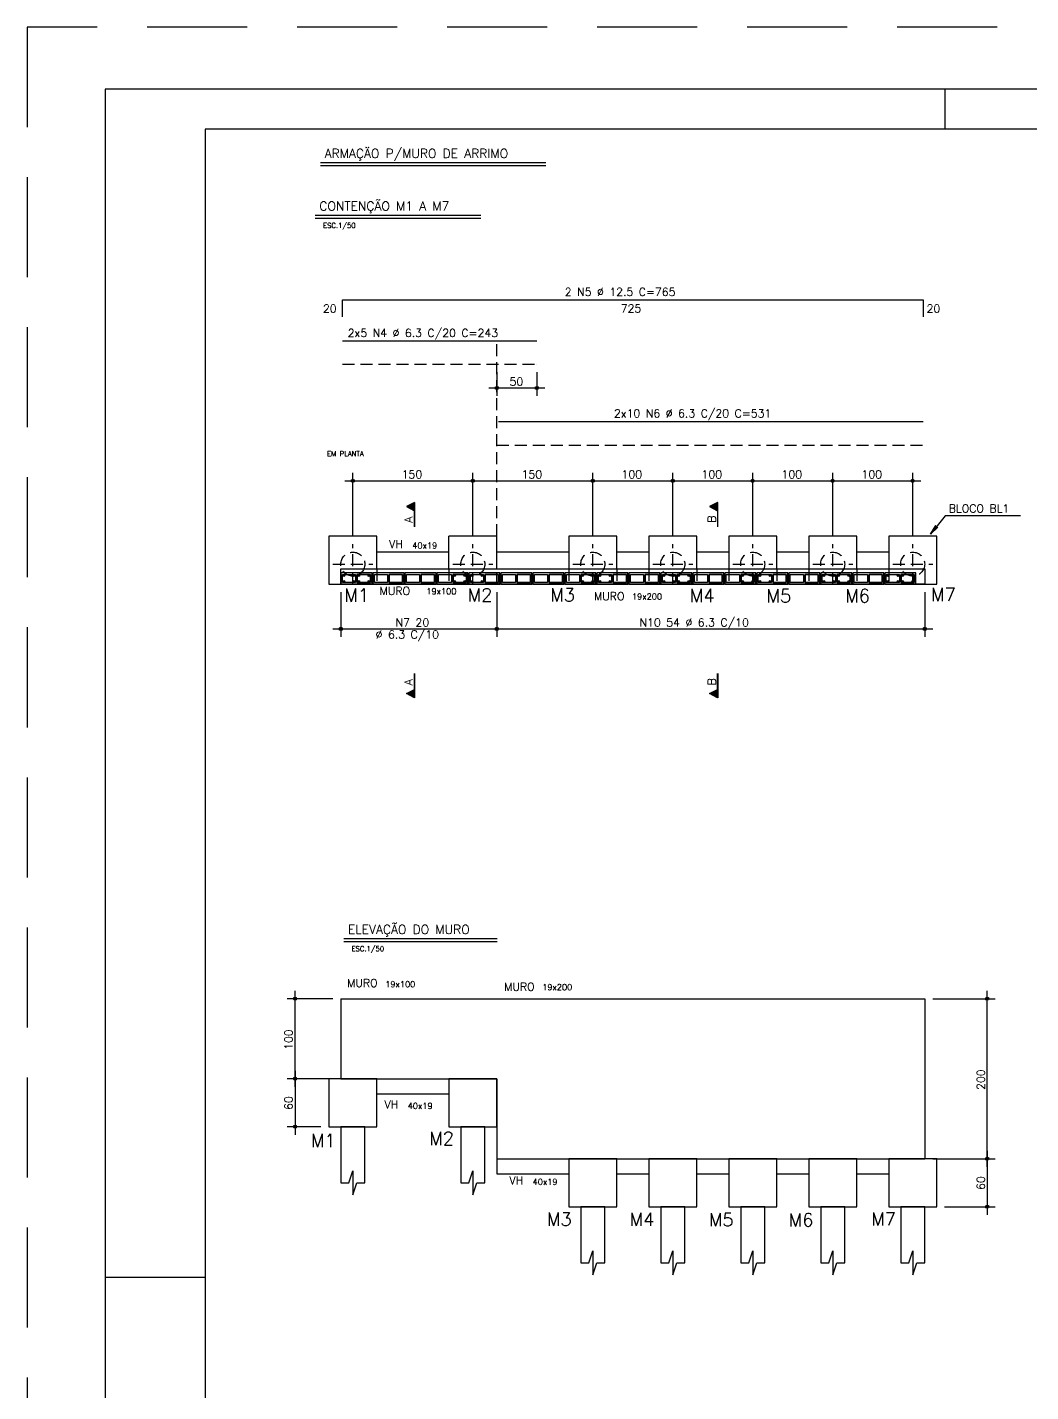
# Model space of a CAD drawing. Extents: x -1.9 to 86, y -1.2 to 61.3.
# Drawn here: x -1.95 to 23.14, y 27.2 to 61.31 of the extents above; entities that cross this region are included whole.
import ezdxf

# ---------------------------------------------------------------- set-up
doc = ezdxf.new("R2010")
doc.units = 0
doc.header["$MEASUREMENT"] = 0
doc.linetypes.add('ESTILO_TQS_0001', pattern=[0.45, 0.3, -0.15])
doc.linetypes.add('HIDDEN', pattern=[0.375, 0.25, -0.125])
doc.layers.get('0').update_dxf_attribs({"linetype": 'CONTINUOUS'})
doc.layers.get('Defpoints').update_dxf_attribs({"linetype": 'CONTINUOUS'})
for name, color, linetype in [('ARQ_FOLHA', 7, 'CONTINUOUS'), ('PENA_01', 1, 'CONTINUOUS'), ('PENA_02', 2, 'CONTINUOUS'), ('PENA_03', 3, 'CONTINUOUS'), ('PENA_04', 4, 'CONTINUOUS'), ('PENA_05', 5, 'CONTINUOUS'), ('PENA_06', 6, 'CONTINUOUS')]:
    doc.layers.add(name, color=color, linetype=linetype)
doc.styles.get("Standard").update_dxf_attribs({"font": 'ROMANS.SHX'})

# ---------------------------------------------------------------- blocks, each defined once
blk = doc.blocks.new('FOLHA A1 - 841 X 594')
at = {"layer": 'ARQ_FOLHA', "color": 1}
for p, q in [((-631, 584), (-631, 594)), ((-816, 297), (-841, 297))]:
    blk.add_line(p, q, dxfattribs=at)
for points in [[(-841, 0), (0, 0), (0, 594), (-841, 594)], [(-816, 10), (-10, 10), (-10, 584), (-816, 584)]]:
    blk.add_lwpolyline(points, close=True, dxfattribs=at)
at = {"layer": 'Defpoints', "color": 8, "linetype": 'HIDDEN', "ltscale": 100}
blk.add_lwpolyline([(-860.5, 609.5), (-860.5, -15.5), (19.5, -15.5), (19.5, 609.5)], close=True, dxfattribs=at)
blk = doc.blocks.new('*U23')
blk.add_blockref('FOLHA A1 - 841 X 594', (0, 0))

msp = doc.modelspace()

# ---------------------------------------------------------------- linework, layer by layer
at = {"layer": 'PENA_01', "linetype": 'Continuous'}
for p, q in [((5.385, 57.926), (11.018, 57.926)), ((5.252, 56.609), (9.392, 56.609)), ((9.791, 52.688), (9.791, 52.089)), ((10.791, 52.688), (10.791, 52.089)), ((9.591, 52.289), (10.991, 52.289)), ((6.191, 48.586), (6.191, 50.168)), ((9.191, 48.586), (9.191, 50.168)), ((9.191, 48.586), (9.191, 50.168)), ((12.191, 48.586), (12.191, 50.168)), ((12.191, 48.586), (12.191, 50.168)), ((14.191, 48.586), (14.191, 50.168)), ((14.191, 48.586), (14.191, 50.168)), ((16.191, 48.586), (16.191, 50.168)), ((16.191, 48.586), (16.191, 50.168)), ((18.191, 48.586), (18.191, 50.168)), ((18.191, 48.586), (18.191, 50.168)), ((20.191, 48.586), (20.191, 50.168)), ((5.991, 49.968), (9.391, 49.968)), ((8.991, 49.968), (12.391, 49.968)), ((11.991, 49.968), (14.391, 49.968)), ((13.991, 49.968), (16.391, 49.968)), ((15.991, 49.968), (18.391, 49.968)), ((17.991, 49.968), (20.391, 49.968)), ((5.891, 47.186), (5.891, 46.067)), ((9.791, 47.186), (9.791, 46.067)), ((9.791, 47.186), (9.791, 46.067)), ((20.491, 47.186), (20.491, 46.067)), ((5.691, 46.267), (9.991, 46.267)), ((9.591, 46.267), (20.691, 46.267)), ((5.964, 38.527), (9.798, 38.527)), ((4.745, 34.823), (4.745, 37.223)), ((22.055, 32.823), (22.055, 37.223)), ((5.691, 37.023), (4.545, 37.023)), ((20.691, 37.023), (22.255, 37.023)), ((4.745, 35.223), (4.745, 33.623)), ((5.691, 35.023), (4.545, 35.023)), ((5.391, 35.023), (4.545, 35.023)), ((5.391, 33.823), (4.545, 33.823)), ((22.055, 33.223), (22.055, 31.623)), ((20.691, 33.023), (22.255, 33.023)), ((20.991, 33.023), (22.255, 33.023)), ((20.991, 31.823), (22.255, 31.823))]:
    msp.add_line(p, q, dxfattribs=at)
at = {"layer": 'PENA_01', "linetype": 'ESTILO_TQS_0001'}
for p, q in [((9.791, 48.586), (9.791, 53.464)), ((6.191, 47.386), (6.191, 48.386)), ((9.191, 47.386), (9.191, 48.386)), ((12.191, 47.386), (12.191, 48.386)), ((14.191, 47.386), (14.191, 48.386)), ((16.191, 47.386), (16.191, 48.386)), ((18.191, 47.386), (18.191, 48.386)), ((20.191, 47.386), (20.191, 48.386)), ((5.691, 47.886), (6.691, 47.886)), ((6.791, 47.766), (6.791, 47.386)), ((8.591, 47.766), (8.591, 47.386)), ((8.691, 47.886), (9.691, 47.886)), ((9.791, 47.386), (9.791, 47.766)), ((11.591, 47.766), (11.591, 47.386)), ((11.691, 47.886), (12.691, 47.886)), ((12.791, 47.766), (12.791, 47.386)), ((13.591, 47.766), (13.591, 47.386)), ((13.691, 47.886), (14.691, 47.886)), ((14.791, 47.766), (14.791, 47.386)), ((15.591, 47.766), (15.591, 47.386)), ((15.691, 47.886), (16.691, 47.886)), ((16.791, 47.766), (16.791, 47.386)), ((17.591, 47.766), (17.591, 47.386)), ((17.691, 47.886), (18.691, 47.886)), ((18.791, 47.766), (18.791, 47.386)), ((19.591, 47.766), (19.591, 47.386)), ((19.691, 47.886), (20.691, 47.886))]:
    msp.add_line(p, q, dxfattribs=at)
at = {"layer": 'PENA_01', "linetype": 'Continuous'}
for points in [[(5.891, 33.823), (5.891, 32.423), (6.091, 32.423), (6.191, 32.723), (6.191, 32.123), (6.291, 32.423), (6.491, 32.423), (6.491, 33.823), (5.891, 33.823)], [(8.891, 33.823), (8.891, 32.423), (9.091, 32.423), (9.191, 32.723), (9.191, 32.123), (9.291, 32.423), (9.491, 32.423), (9.491, 33.823), (8.891, 33.823)], [(11.891, 31.823), (11.891, 30.423), (12.091, 30.423), (12.191, 30.723), (12.191, 30.123), (12.291, 30.423), (12.491, 30.423), (12.491, 31.823), (11.891, 31.823)], [(13.891, 31.823), (13.891, 30.423), (14.091, 30.423), (14.191, 30.723), (14.191, 30.123), (14.291, 30.423), (14.491, 30.423), (14.491, 31.823), (13.891, 31.823)], [(15.891, 31.823), (15.891, 30.423), (16.091, 30.423), (16.191, 30.723), (16.191, 30.123), (16.291, 30.423), (16.491, 30.423), (16.491, 31.823), (15.891, 31.823)], [(17.891, 31.823), (17.891, 30.423), (18.091, 30.423), (18.191, 30.723), (18.191, 30.123), (18.291, 30.423), (18.491, 30.423), (18.491, 31.823), (17.891, 31.823)], [(19.891, 31.823), (19.891, 30.423), (20.091, 30.423), (20.191, 30.723), (20.191, 30.123), (20.291, 30.423), (20.491, 30.423), (20.491, 31.823), (19.891, 31.823)]]:
    msp.add_lwpolyline(points, dxfattribs=at)
at = {"layer": 'PENA_01', "linetype": 'ESTILO_TQS_0001'}
for centre in [(6.191, 47.886), (9.191, 47.886), (12.191, 47.886), (14.191, 47.886), (16.191, 47.886), (18.191, 47.886), (20.191, 47.886)]:
    msp.add_circle(centre, 0.3, dxfattribs=at)
at = {"layer": 'PENA_02', "linetype": 'Continuous'}
for centre, radius in [((9.791, 52.289), 0.04), ((9.791, 52.289), 0.02), ((10.791, 52.289), 0.04), ((10.791, 52.289), 0.02), ((6.191, 49.968), 0.04), ((6.191, 49.968), 0.02), ((9.191, 49.968), 0.04), ((9.191, 49.968), 0.04), ((9.191, 49.968), 0.02), ((9.191, 49.968), 0.02), ((12.191, 49.968), 0.04), ((12.191, 49.968), 0.04), ((12.191, 49.968), 0.02), ((12.191, 49.968), 0.02), ((14.191, 49.968), 0.04), ((14.191, 49.968), 0.04), ((14.191, 49.968), 0.02), ((14.191, 49.968), 0.02), ((16.191, 49.968), 0.04), ((16.191, 49.968), 0.04), ((16.191, 49.968), 0.02), ((16.191, 49.968), 0.02), ((18.191, 49.968), 0.04), ((18.191, 49.968), 0.04), ((18.191, 49.968), 0.02), ((18.191, 49.968), 0.02), ((20.191, 49.968), 0.04), ((20.191, 49.968), 0.02), ((5.891, 46.267), 0.0416), ((5.891, 46.267), 0.0208), ((9.791, 46.267), 0.0416), ((9.791, 46.267), 0.0416), ((9.791, 46.267), 0.0208), ((9.791, 46.267), 0.0208), ((20.491, 46.267), 0.0416), ((20.491, 46.267), 0.0208), ((4.745, 37.023), 0.04), ((4.745, 37.023), 0.02), ((22.055, 37.023), 0.04), ((22.055, 37.023), 0.02), ((4.745, 35.023), 0.04), ((4.745, 35.023), 0.04), ((4.745, 35.023), 0.02), ((4.745, 35.023), 0.02), ((4.745, 33.823), 0.04), ((4.745, 33.823), 0.02), ((22.055, 33.023), 0.04), ((22.055, 33.023), 0.04), ((22.055, 33.023), 0.02), ((22.055, 33.023), 0.02), ((22.055, 31.823), 0.04), ((22.055, 31.823), 0.02)]:
    msp.add_circle(centre, radius, dxfattribs=at)
at = {"layer": 'PENA_03', "linetype": 'Continuous'}
for p, q in [((5.385, 57.851), (11.018, 57.851)), ((5.252, 56.534), (9.392, 56.534)), ((9.791, 52.888), (9.791, 52.888)), ((10.791, 52.888), (10.791, 52.888)), ((5.591, 48.586), (5.591, 47.386)), ((6.791, 48.586), (5.591, 48.586)), ((6.791, 47.766), (6.791, 48.586)), ((9.791, 48.586), (8.591, 48.586)), ((8.591, 47.766), (8.591, 48.586)), ((9.791, 47.766), (9.791, 48.586)), ((11.591, 48.586), (11.591, 47.766)), ((12.791, 48.586), (11.591, 48.586)), ((12.791, 47.766), (12.791, 48.586)), ((13.591, 48.586), (13.591, 47.766)), ((14.791, 48.586), (13.591, 48.586)), ((14.791, 47.766), (14.791, 48.586)), ((15.591, 48.586), (15.591, 47.766)), ((16.791, 48.586), (15.591, 48.586)), ((16.791, 47.766), (16.791, 48.586)), ((17.591, 48.586), (17.591, 47.766)), ((18.791, 48.586), (17.591, 48.586)), ((18.791, 47.766), (18.791, 48.586)), ((19.591, 48.586), (19.591, 47.766)), ((20.791, 48.586), (19.591, 48.586)), ((20.791, 47.386), (20.791, 48.586)), ((6.191, 48.386), (6.191, 48.386)), ((8.591, 48.186), (6.791, 48.186)), ((9.191, 48.386), (9.191, 48.386)), ((9.191, 48.386), (9.191, 48.386)), ((11.591, 48.186), (9.791, 48.186)), ((12.191, 48.386), (12.191, 48.386)), ((12.191, 48.386), (12.191, 48.386)), ((13.591, 48.186), (12.791, 48.186)), ((14.191, 48.386), (14.191, 48.386)), ((14.191, 48.386), (14.191, 48.386)), ((15.591, 48.186), (14.791, 48.186)), ((16.191, 48.386), (16.191, 48.386)), ((16.191, 48.386), (16.191, 48.386)), ((17.591, 48.186), (16.791, 48.186)), ((18.191, 48.386), (18.191, 48.386)), ((18.191, 48.386), (18.191, 48.386)), ((19.591, 48.186), (18.791, 48.186)), ((20.191, 48.386), (20.191, 48.386)), ((5.891, 47.766), (20.491, 47.766)), ((5.891, 47.386), (5.891, 47.766)), ((20.491, 47.766), (20.491, 47.386)), ((5.591, 47.386), (6.791, 47.386)), ((20.491, 47.386), (5.891, 47.386)), ((5.891, 47.386), (5.891, 47.386)), ((8.591, 47.386), (9.791, 47.386)), ((9.791, 47.386), (9.791, 47.386)), ((9.791, 47.386), (9.791, 47.386)), ((11.591, 47.386), (12.791, 47.386)), ((13.591, 47.386), (14.791, 47.386)), ((15.591, 47.386), (16.791, 47.386)), ((17.591, 47.386), (18.791, 47.386)), ((19.591, 47.386), (20.791, 47.386)), ((20.491, 47.386), (20.491, 47.386)), ((5.964, 38.453), (9.798, 38.453)), ((5.891, 37.023), (5.891, 35.023)), ((5.891, 37.023), (20.491, 37.023)), ((5.891, 37.023), (5.891, 37.023)), ((20.491, 37.023), (20.491, 33.023)), ((20.491, 37.023), (20.491, 37.023)), ((5.591, 35.023), (5.591, 35.023)), ((5.891, 35.023), (9.791, 35.023)), ((5.891, 35.023), (5.891, 35.023)), ((9.791, 35.023), (9.791, 32.643)), ((6.791, 34.643), (8.591, 34.643)), ((5.591, 33.823), (5.591, 33.823)), ((9.791, 33.023), (20.491, 33.023)), ((20.491, 33.023), (20.491, 33.023)), ((20.791, 33.023), (20.791, 33.023)), ((9.791, 32.643), (11.591, 32.643)), ((12.791, 32.643), (13.591, 32.643)), ((14.791, 32.643), (15.591, 32.643)), ((16.791, 32.643), (17.591, 32.643)), ((18.791, 32.643), (19.591, 32.643)), ((20.791, 31.823), (20.791, 31.823))]:
    msp.add_line(p, q, dxfattribs=at)
for points in [[(7.737, 49.427), (7.532, 49.325), (7.737, 49.222), (7.737, 49.427)], [(15.314, 49.427), (15.11, 49.325), (15.314, 49.222), (15.314, 49.427)], [(22.886, 49.09), (21.006, 49.09), (20.639, 48.637), (20.769, 48.85), (20.639, 48.637), (20.82, 48.809)], [(5.891, 47.386), (6.671, 47.386), (6.671, 47.666), (5.891, 47.666), (5.891, 47.386)], [(6.261, 47.626), (6.261, 47.426), (5.931, 47.426), (5.931, 47.626), (6.261, 47.626)], [(6.301, 47.626), (6.301, 47.426), (6.631, 47.426), (6.631, 47.626), (6.301, 47.626)], [(6.631, 47.426), (6.301, 47.426), (6.301, 47.626), (6.631, 47.626), (6.631, 47.426)], [(6.691, 47.386), (7.471, 47.386), (7.471, 47.666), (6.691, 47.666), (6.691, 47.386)], [(7.061, 47.626), (7.061, 47.426), (6.731, 47.426), (6.731, 47.626), (7.061, 47.626)], [(7.101, 47.626), (7.101, 47.426), (7.431, 47.426), (7.431, 47.626), (7.101, 47.626)], [(7.431, 47.426), (7.101, 47.426), (7.101, 47.626), (7.431, 47.626), (7.431, 47.426)], [(7.491, 47.386), (8.271, 47.386), (8.271, 47.666), (7.491, 47.666), (7.491, 47.386)], [(7.861, 47.626), (7.861, 47.426), (7.531, 47.426), (7.531, 47.626), (7.861, 47.626)], [(7.901, 47.626), (7.901, 47.426), (8.231, 47.426), (8.231, 47.626), (7.901, 47.626)], [(8.231, 47.426), (7.901, 47.426), (7.901, 47.626), (8.231, 47.626), (8.231, 47.426)], [(8.291, 47.386), (9.071, 47.386), (9.071, 47.666), (8.291, 47.666), (8.291, 47.386)], [(8.661, 47.626), (8.661, 47.426), (8.331, 47.426), (8.331, 47.626), (8.661, 47.626)], [(8.701, 47.626), (8.701, 47.426), (9.031, 47.426), (9.031, 47.626), (8.701, 47.626)], [(9.031, 47.426), (8.701, 47.426), (8.701, 47.626), (9.031, 47.626), (9.031, 47.426)], [(9.091, 47.386), (9.871, 47.386), (9.871, 47.666), (9.091, 47.666), (9.091, 47.386)], [(9.461, 47.626), (9.461, 47.426), (9.131, 47.426), (9.131, 47.626), (9.461, 47.626)], [(9.501, 47.626), (9.501, 47.426), (9.831, 47.426), (9.831, 47.626), (9.501, 47.626)], [(9.831, 47.426), (9.501, 47.426), (9.501, 47.626), (9.831, 47.626), (9.831, 47.426)], [(9.891, 47.386), (10.671, 47.386), (10.671, 47.666), (9.891, 47.666), (9.891, 47.386)], [(10.261, 47.626), (10.261, 47.426), (9.931, 47.426), (9.931, 47.626), (10.261, 47.626)], [(10.301, 47.626), (10.301, 47.426), (10.631, 47.426), (10.631, 47.626), (10.301, 47.626)], [(10.631, 47.426), (10.301, 47.426), (10.301, 47.626), (10.631, 47.626), (10.631, 47.426)], [(10.691, 47.386), (11.471, 47.386), (11.471, 47.666), (10.691, 47.666), (10.691, 47.386)], [(11.061, 47.626), (11.061, 47.426), (10.731, 47.426), (10.731, 47.626), (11.061, 47.626)], [(11.101, 47.626), (11.101, 47.426), (11.431, 47.426), (11.431, 47.626), (11.101, 47.626)], [(11.431, 47.426), (11.101, 47.426), (11.101, 47.626), (11.431, 47.626), (11.431, 47.426)], [(11.491, 47.386), (12.271, 47.386), (12.271, 47.666), (11.491, 47.666), (11.491, 47.386)], [(11.861, 47.626), (11.861, 47.426), (11.531, 47.426), (11.531, 47.626), (11.861, 47.626)], [(11.901, 47.626), (11.901, 47.426), (12.231, 47.426), (12.231, 47.626), (11.901, 47.626)], [(12.231, 47.426), (11.901, 47.426), (11.901, 47.626), (12.231, 47.626), (12.231, 47.426)], [(12.291, 47.386), (13.071, 47.386), (13.071, 47.666), (12.291, 47.666), (12.291, 47.386)], [(12.661, 47.626), (12.661, 47.426), (12.331, 47.426), (12.331, 47.626), (12.661, 47.626)], [(12.701, 47.626), (12.701, 47.426), (13.031, 47.426), (13.031, 47.626), (12.701, 47.626)], [(13.031, 47.426), (12.701, 47.426), (12.701, 47.626), (13.031, 47.626), (13.031, 47.426)], [(13.091, 47.386), (13.871, 47.386), (13.871, 47.666), (13.091, 47.666), (13.091, 47.386)], [(13.461, 47.626), (13.461, 47.426), (13.131, 47.426), (13.131, 47.626), (13.461, 47.626)], [(13.501, 47.626), (13.501, 47.426), (13.831, 47.426), (13.831, 47.626), (13.501, 47.626)], [(13.831, 47.426), (13.501, 47.426), (13.501, 47.626), (13.831, 47.626), (13.831, 47.426)], [(13.891, 47.386), (14.671, 47.386), (14.671, 47.666), (13.891, 47.666), (13.891, 47.386)], [(14.261, 47.626), (14.261, 47.426), (13.931, 47.426), (13.931, 47.626), (14.261, 47.626)], [(14.301, 47.626), (14.301, 47.426), (14.631, 47.426), (14.631, 47.626), (14.301, 47.626)], [(14.631, 47.426), (14.301, 47.426), (14.301, 47.626), (14.631, 47.626), (14.631, 47.426)], [(14.691, 47.386), (15.471, 47.386), (15.471, 47.666), (14.691, 47.666), (14.691, 47.386)], [(15.061, 47.626), (15.061, 47.426), (14.731, 47.426), (14.731, 47.626), (15.061, 47.626)], [(15.101, 47.626), (15.101, 47.426), (15.431, 47.426), (15.431, 47.626), (15.101, 47.626)], [(15.431, 47.426), (15.101, 47.426), (15.101, 47.626), (15.431, 47.626), (15.431, 47.426)], [(15.491, 47.386), (16.271, 47.386), (16.271, 47.666), (15.491, 47.666), (15.491, 47.386)], [(15.861, 47.626), (15.861, 47.426), (15.531, 47.426), (15.531, 47.626), (15.861, 47.626)], [(15.901, 47.626), (15.901, 47.426), (16.231, 47.426), (16.231, 47.626), (15.901, 47.626)], [(16.231, 47.426), (15.901, 47.426), (15.901, 47.626), (16.231, 47.626), (16.231, 47.426)], [(16.291, 47.386), (17.071, 47.386), (17.071, 47.666), (16.291, 47.666), (16.291, 47.386)], [(16.661, 47.626), (16.661, 47.426), (16.331, 47.426), (16.331, 47.626), (16.661, 47.626)], [(16.701, 47.626), (16.701, 47.426), (17.031, 47.426), (17.031, 47.626), (16.701, 47.626)], [(17.031, 47.426), (16.701, 47.426), (16.701, 47.626), (17.031, 47.626), (17.031, 47.426)], [(17.091, 47.386), (17.871, 47.386), (17.871, 47.666), (17.091, 47.666), (17.091, 47.386)], [(17.461, 47.626), (17.461, 47.426), (17.131, 47.426), (17.131, 47.626), (17.461, 47.626)], [(17.501, 47.626), (17.501, 47.426), (17.831, 47.426), (17.831, 47.626), (17.501, 47.626)], [(17.831, 47.426), (17.501, 47.426), (17.501, 47.626), (17.831, 47.626), (17.831, 47.426)], [(17.891, 47.386), (18.671, 47.386), (18.671, 47.666), (17.891, 47.666), (17.891, 47.386)], [(18.261, 47.626), (18.261, 47.426), (17.931, 47.426), (17.931, 47.626), (18.261, 47.626)], [(18.301, 47.626), (18.301, 47.426), (18.631, 47.426), (18.631, 47.626), (18.301, 47.626)], [(18.631, 47.426), (18.301, 47.426), (18.301, 47.626), (18.631, 47.626), (18.631, 47.426)], [(18.691, 47.386), (19.471, 47.386), (19.471, 47.666), (18.691, 47.666), (18.691, 47.386)], [(19.061, 47.626), (19.061, 47.426), (18.731, 47.426), (18.731, 47.626), (19.061, 47.626)], [(19.101, 47.626), (19.101, 47.426), (19.431, 47.426), (19.431, 47.626), (19.101, 47.626)], [(19.431, 47.426), (19.101, 47.426), (19.101, 47.626), (19.431, 47.626), (19.431, 47.426)], [(19.491, 47.386), (20.271, 47.386), (20.271, 47.666), (19.491, 47.666), (19.491, 47.386)], [(19.861, 47.626), (19.861, 47.426), (19.531, 47.426), (19.531, 47.626), (19.861, 47.626)], [(19.901, 47.626), (19.901, 47.426), (20.231, 47.426), (20.231, 47.626), (19.901, 47.626)], [(20.231, 47.426), (19.901, 47.426), (19.901, 47.626), (20.231, 47.626), (20.231, 47.426)], [(7.737, 44.547), (7.532, 44.649), (7.737, 44.752), (7.737, 44.547)], [(15.314, 44.547), (15.11, 44.649), (15.314, 44.752), (15.314, 44.547)], [(5.591, 35.023), (5.591, 33.823), (6.791, 33.823), (6.791, 35.023), (5.591, 35.023)], [(8.591, 35.023), (8.591, 33.823), (9.791, 33.823), (9.791, 35.023), (8.591, 35.023)], [(11.591, 33.023), (11.591, 31.823), (12.791, 31.823), (12.791, 33.023), (11.591, 33.023)], [(13.591, 33.023), (13.591, 31.823), (14.791, 31.823), (14.791, 33.023), (13.591, 33.023)], [(15.591, 33.023), (15.591, 31.823), (16.791, 31.823), (16.791, 33.023), (15.591, 33.023)], [(17.591, 33.023), (17.591, 31.823), (18.791, 31.823), (18.791, 33.023), (17.591, 33.023)], [(19.591, 33.023), (19.591, 31.823), (20.791, 31.823), (20.791, 33.023), (19.591, 33.023)]]:
    msp.add_lwpolyline(points, dxfattribs=at)
for centre in [(5.966, 47.601), (5.966, 47.451), (6.226, 47.601), (6.226, 47.451), (6.336, 47.601), (6.336, 47.451), (6.596, 47.601), (6.596, 47.451), (8.736, 47.601), (8.736, 47.451), (8.996, 47.601), (8.996, 47.451), (9.166, 47.601), (9.166, 47.451), (9.426, 47.601), (9.426, 47.451), (11.936, 47.601), (11.936, 47.451), (12.196, 47.601), (12.196, 47.451), (12.366, 47.601), (12.366, 47.451), (12.626, 47.601), (12.626, 47.451), (13.966, 47.601), (13.966, 47.451), (14.226, 47.601), (14.226, 47.451), (14.336, 47.601), (14.336, 47.451), (14.596, 47.601), (14.596, 47.451), (15.936, 47.601), (15.936, 47.451), (16.196, 47.601), (16.196, 47.451), (16.366, 47.601), (16.366, 47.451), (16.626, 47.601), (16.626, 47.451), (17.966, 47.601), (17.966, 47.451), (18.226, 47.601), (18.226, 47.451), (18.336, 47.601), (18.336, 47.451), (18.596, 47.601), (18.596, 47.451), (19.566, 47.601), (19.566, 47.451), (19.826, 47.601), (19.826, 47.451), (19.936, 47.601), (19.936, 47.451), (20.196, 47.601), (20.196, 47.451)]:
    msp.add_circle(centre, 0.025, dxfattribs=at)
for points in [[(5.991, 47.601), (5.954, 47.622), (5.943, 47.609)], [(5.991, 47.601), (5.943, 47.609), (5.943, 47.592)], [(5.991, 47.601), (5.943, 47.592), (5.954, 47.579)], [(5.991, 47.451), (5.954, 47.472), (5.943, 47.459)], [(5.991, 47.451), (5.943, 47.459), (5.943, 47.442)], [(5.991, 47.451), (5.943, 47.442), (5.954, 47.429)], [(5.991, 47.601), (5.971, 47.625), (5.954, 47.622)], [(5.991, 47.601), (5.954, 47.579), (5.971, 47.576)], [(5.991, 47.451), (5.971, 47.475), (5.954, 47.472)], [(5.991, 47.451), (5.954, 47.429), (5.971, 47.426)], [(5.991, 47.601), (5.985, 47.617), (5.971, 47.625)], [(5.991, 47.601), (5.971, 47.576), (5.985, 47.585)], [(5.991, 47.451), (5.985, 47.467), (5.971, 47.475)], [(5.991, 47.451), (5.971, 47.426), (5.985, 47.435)], [(5.991, 47.601), (5.985, 47.585), (5.991, 47.601)], [(5.991, 47.451), (5.985, 47.435), (5.991, 47.451)], [(6.251, 47.601), (6.214, 47.622), (6.203, 47.609)], [(6.251, 47.601), (6.203, 47.609), (6.203, 47.592)], [(6.251, 47.601), (6.203, 47.592), (6.214, 47.579)], [(6.251, 47.451), (6.214, 47.472), (6.203, 47.459)], [(6.251, 47.451), (6.203, 47.459), (6.203, 47.442)], [(6.251, 47.451), (6.203, 47.442), (6.214, 47.429)], [(6.251, 47.601), (6.231, 47.625), (6.214, 47.622)], [(6.251, 47.601), (6.214, 47.579), (6.231, 47.576)], [(6.251, 47.451), (6.231, 47.475), (6.214, 47.472)], [(6.251, 47.451), (6.214, 47.429), (6.231, 47.426)], [(6.251, 47.601), (6.245, 47.617), (6.231, 47.625)], [(6.251, 47.601), (6.231, 47.576), (6.245, 47.585)], [(6.251, 47.451), (6.245, 47.467), (6.231, 47.475)], [(6.251, 47.451), (6.231, 47.426), (6.245, 47.435)], [(6.251, 47.601), (6.245, 47.585), (6.251, 47.601)], [(6.251, 47.451), (6.245, 47.435), (6.251, 47.451)], [(6.361, 47.601), (6.324, 47.622), (6.313, 47.609)], [(6.361, 47.601), (6.313, 47.609), (6.313, 47.592)], [(6.361, 47.601), (6.313, 47.592), (6.324, 47.579)], [(6.361, 47.451), (6.324, 47.472), (6.313, 47.459)], [(6.361, 47.451), (6.313, 47.459), (6.313, 47.442)], [(6.361, 47.451), (6.313, 47.442), (6.324, 47.429)], [(6.361, 47.601), (6.341, 47.625), (6.324, 47.622)], [(6.361, 47.601), (6.324, 47.579), (6.341, 47.576)], [(6.361, 47.451), (6.341, 47.475), (6.324, 47.472)], [(6.361, 47.451), (6.324, 47.429), (6.341, 47.426)], [(6.361, 47.601), (6.355, 47.617), (6.341, 47.625)], [(6.361, 47.601), (6.341, 47.576), (6.355, 47.585)], [(6.361, 47.451), (6.355, 47.467), (6.341, 47.475)], [(6.361, 47.451), (6.341, 47.426), (6.355, 47.435)], [(6.361, 47.601), (6.355, 47.585), (6.361, 47.601)], [(6.361, 47.451), (6.355, 47.435), (6.361, 47.451)], [(6.621, 47.601), (6.584, 47.622), (6.573, 47.609)], [(6.621, 47.601), (6.573, 47.609), (6.573, 47.592)], [(6.621, 47.601), (6.573, 47.592), (6.584, 47.579)], [(6.621, 47.451), (6.584, 47.472), (6.573, 47.459)], [(6.621, 47.451), (6.573, 47.459), (6.573, 47.442)], [(6.621, 47.451), (6.573, 47.442), (6.584, 47.429)], [(6.621, 47.601), (6.601, 47.625), (6.584, 47.622)], [(6.621, 47.601), (6.584, 47.579), (6.601, 47.576)], [(6.621, 47.451), (6.601, 47.475), (6.584, 47.472)], [(6.621, 47.451), (6.584, 47.429), (6.601, 47.426)], [(6.621, 47.601), (6.615, 47.617), (6.601, 47.625)], [(6.621, 47.601), (6.601, 47.576), (6.615, 47.585)], [(6.621, 47.451), (6.615, 47.467), (6.601, 47.475)], [(6.621, 47.451), (6.601, 47.426), (6.615, 47.435)], [(6.621, 47.601), (6.615, 47.585), (6.621, 47.601)], [(6.621, 47.451), (6.615, 47.435), (6.621, 47.451)], [(8.761, 47.601), (8.724, 47.622), (8.713, 47.609)], [(8.761, 47.601), (8.713, 47.609), (8.713, 47.592)], [(8.761, 47.601), (8.713, 47.592), (8.724, 47.579)], [(8.761, 47.451), (8.724, 47.472), (8.713, 47.459)], [(8.761, 47.451), (8.713, 47.459), (8.713, 47.442)], [(8.761, 47.451), (8.713, 47.442), (8.724, 47.429)], [(8.761, 47.601), (8.741, 47.625), (8.724, 47.622)], [(8.761, 47.601), (8.724, 47.579), (8.741, 47.576)], [(8.761, 47.451), (8.741, 47.475), (8.724, 47.472)], [(8.761, 47.451), (8.724, 47.429), (8.741, 47.426)], [(8.761, 47.601), (8.755, 47.617), (8.741, 47.625)], [(8.761, 47.601), (8.741, 47.576), (8.755, 47.585)], [(8.761, 47.451), (8.755, 47.467), (8.741, 47.475)], [(8.761, 47.451), (8.741, 47.426), (8.755, 47.435)], [(8.761, 47.601), (8.755, 47.585), (8.761, 47.601)], [(8.761, 47.451), (8.755, 47.435), (8.761, 47.451)], [(9.021, 47.601), (8.984, 47.622), (8.973, 47.609)], [(9.021, 47.601), (8.973, 47.609), (8.973, 47.592)], [(9.021, 47.601), (8.973, 47.592), (8.984, 47.579)], [(9.021, 47.451), (8.984, 47.472), (8.973, 47.459)], [(9.021, 47.451), (8.973, 47.459), (8.973, 47.442)], [(9.021, 47.451), (8.973, 47.442), (8.984, 47.429)], [(9.021, 47.601), (9.001, 47.625), (8.984, 47.622)], [(9.021, 47.601), (8.984, 47.579), (9.001, 47.576)], [(9.021, 47.451), (9.001, 47.475), (8.984, 47.472)], [(9.021, 47.451), (8.984, 47.429), (9.001, 47.426)], [(9.021, 47.601), (9.015, 47.617), (9.001, 47.625)], [(9.021, 47.601), (9.001, 47.576), (9.015, 47.585)], [(9.021, 47.451), (9.015, 47.467), (9.001, 47.475)], [(9.021, 47.451), (9.001, 47.426), (9.015, 47.435)], [(9.021, 47.601), (9.015, 47.585), (9.021, 47.601)], [(9.021, 47.451), (9.015, 47.435), (9.021, 47.451)], [(9.191, 47.601), (9.154, 47.622), (9.143, 47.609)], [(9.191, 47.601), (9.143, 47.609), (9.143, 47.592)], [(9.191, 47.601), (9.143, 47.592), (9.154, 47.579)], [(9.191, 47.451), (9.154, 47.472), (9.143, 47.459)], [(9.191, 47.451), (9.143, 47.459), (9.143, 47.442)], [(9.191, 47.451), (9.143, 47.442), (9.154, 47.429)], [(9.191, 47.601), (9.171, 47.625), (9.154, 47.622)], [(9.191, 47.601), (9.154, 47.579), (9.171, 47.576)], [(9.191, 47.451), (9.171, 47.475), (9.154, 47.472)], [(9.191, 47.451), (9.154, 47.429), (9.171, 47.426)], [(9.191, 47.601), (9.185, 47.617), (9.171, 47.625)], [(9.191, 47.601), (9.171, 47.576), (9.185, 47.585)], [(9.191, 47.451), (9.185, 47.467), (9.171, 47.475)], [(9.191, 47.451), (9.171, 47.426), (9.185, 47.435)], [(9.191, 47.601), (9.185, 47.585), (9.191, 47.601)], [(9.191, 47.451), (9.185, 47.435), (9.191, 47.451)], [(9.451, 47.601), (9.414, 47.622), (9.403, 47.609)], [(9.451, 47.601), (9.403, 47.609), (9.403, 47.592)], [(9.451, 47.601), (9.403, 47.592), (9.414, 47.579)], [(9.451, 47.451), (9.414, 47.472), (9.403, 47.459)], [(9.451, 47.451), (9.403, 47.459), (9.403, 47.442)], [(9.451, 47.451), (9.403, 47.442), (9.414, 47.429)], [(9.451, 47.601), (9.431, 47.625), (9.414, 47.622)], [(9.451, 47.601), (9.414, 47.579), (9.431, 47.576)], [(9.451, 47.451), (9.431, 47.475), (9.414, 47.472)], [(9.451, 47.451), (9.414, 47.429), (9.431, 47.426)], [(9.451, 47.601), (9.445, 47.617), (9.431, 47.625)], [(9.451, 47.601), (9.431, 47.576), (9.445, 47.585)], [(9.451, 47.451), (9.445, 47.467), (9.431, 47.475)], [(9.451, 47.451), (9.431, 47.426), (9.445, 47.435)], [(9.451, 47.601), (9.445, 47.585), (9.451, 47.601)], [(9.451, 47.451), (9.445, 47.435), (9.451, 47.451)], [(11.961, 47.601), (11.924, 47.622), (11.913, 47.609)], [(11.961, 47.601), (11.913, 47.609), (11.913, 47.592)], [(11.961, 47.601), (11.913, 47.592), (11.924, 47.579)], [(11.961, 47.451), (11.924, 47.472), (11.913, 47.459)], [(11.961, 47.451), (11.913, 47.459), (11.913, 47.442)], [(11.961, 47.451), (11.913, 47.442), (11.924, 47.429)], [(11.961, 47.601), (11.941, 47.625), (11.924, 47.622)], [(11.961, 47.601), (11.924, 47.579), (11.941, 47.576)], [(11.961, 47.451), (11.941, 47.475), (11.924, 47.472)], [(11.961, 47.451), (11.924, 47.429), (11.941, 47.426)], [(11.961, 47.601), (11.955, 47.617), (11.941, 47.625)], [(11.961, 47.601), (11.941, 47.576), (11.955, 47.585)], [(11.961, 47.451), (11.955, 47.467), (11.941, 47.475)], [(11.961, 47.451), (11.941, 47.426), (11.955, 47.435)], [(11.961, 47.601), (11.955, 47.585), (11.961, 47.601)], [(11.961, 47.451), (11.955, 47.435), (11.961, 47.451)], [(12.221, 47.601), (12.184, 47.622), (12.173, 47.609)], [(12.221, 47.601), (12.173, 47.609), (12.173, 47.592)], [(12.221, 47.601), (12.173, 47.592), (12.184, 47.579)], [(12.221, 47.451), (12.184, 47.472), (12.173, 47.459)], [(12.221, 47.451), (12.173, 47.459), (12.173, 47.442)], [(12.221, 47.451), (12.173, 47.442), (12.184, 47.429)], [(12.221, 47.601), (12.201, 47.625), (12.184, 47.622)], [(12.221, 47.601), (12.184, 47.579), (12.201, 47.576)], [(12.221, 47.451), (12.201, 47.475), (12.184, 47.472)], [(12.221, 47.451), (12.184, 47.429), (12.201, 47.426)], [(12.221, 47.601), (12.215, 47.617), (12.201, 47.625)], [(12.221, 47.601), (12.201, 47.576), (12.215, 47.585)], [(12.221, 47.451), (12.215, 47.467), (12.201, 47.475)], [(12.221, 47.451), (12.201, 47.426), (12.215, 47.435)], [(12.221, 47.601), (12.215, 47.585), (12.221, 47.601)], [(12.221, 47.451), (12.215, 47.435), (12.221, 47.451)], [(12.391, 47.601), (12.354, 47.622), (12.343, 47.609)], [(12.391, 47.601), (12.343, 47.609), (12.343, 47.592)], [(12.391, 47.601), (12.343, 47.592), (12.354, 47.579)], [(12.391, 47.451), (12.354, 47.472), (12.343, 47.459)], [(12.391, 47.451), (12.343, 47.459), (12.343, 47.442)], [(12.391, 47.451), (12.343, 47.442), (12.354, 47.429)], [(12.391, 47.601), (12.371, 47.625), (12.354, 47.622)], [(12.391, 47.601), (12.354, 47.579), (12.371, 47.576)], [(12.391, 47.451), (12.371, 47.475), (12.354, 47.472)], [(12.391, 47.451), (12.354, 47.429), (12.371, 47.426)], [(12.391, 47.601), (12.385, 47.617), (12.371, 47.625)], [(12.391, 47.601), (12.371, 47.576), (12.385, 47.585)], [(12.391, 47.451), (12.385, 47.467), (12.371, 47.475)], [(12.391, 47.451), (12.371, 47.426), (12.385, 47.435)], [(12.391, 47.601), (12.385, 47.585), (12.391, 47.601)], [(12.391, 47.451), (12.385, 47.435), (12.391, 47.451)], [(12.651, 47.601), (12.614, 47.622), (12.603, 47.609)], [(12.651, 47.601), (12.603, 47.609), (12.603, 47.592)], [(12.651, 47.601), (12.603, 47.592), (12.614, 47.579)], [(12.651, 47.451), (12.614, 47.472), (12.603, 47.459)], [(12.651, 47.451), (12.603, 47.459), (12.603, 47.442)], [(12.651, 47.451), (12.603, 47.442), (12.614, 47.429)], [(12.651, 47.601), (12.631, 47.625), (12.614, 47.622)], [(12.651, 47.601), (12.614, 47.579), (12.631, 47.576)], [(12.651, 47.451), (12.631, 47.475), (12.614, 47.472)], [(12.651, 47.451), (12.614, 47.429), (12.631, 47.426)], [(12.651, 47.601), (12.645, 47.617), (12.631, 47.625)], [(12.651, 47.601), (12.631, 47.576), (12.645, 47.585)], [(12.651, 47.451), (12.645, 47.467), (12.631, 47.475)], [(12.651, 47.451), (12.631, 47.426), (12.645, 47.435)], [(12.651, 47.601), (12.645, 47.585), (12.651, 47.601)], [(12.651, 47.451), (12.645, 47.435), (12.651, 47.451)], [(13.991, 47.601), (13.954, 47.622), (13.943, 47.609)], [(13.991, 47.601), (13.943, 47.609), (13.943, 47.592)], [(13.991, 47.601), (13.943, 47.592), (13.954, 47.579)], [(13.991, 47.451), (13.954, 47.472), (13.943, 47.459)], [(13.991, 47.451), (13.943, 47.459), (13.943, 47.442)], [(13.991, 47.451), (13.943, 47.442), (13.954, 47.429)], [(13.991, 47.601), (13.971, 47.625), (13.954, 47.622)], [(13.991, 47.601), (13.954, 47.579), (13.971, 47.576)], [(13.991, 47.451), (13.971, 47.475), (13.954, 47.472)], [(13.991, 47.451), (13.954, 47.429), (13.971, 47.426)], [(13.991, 47.601), (13.985, 47.617), (13.971, 47.625)], [(13.991, 47.601), (13.971, 47.576), (13.985, 47.585)], [(13.991, 47.451), (13.985, 47.467), (13.971, 47.475)], [(13.991, 47.451), (13.971, 47.426), (13.985, 47.435)], [(13.991, 47.601), (13.985, 47.585), (13.991, 47.601)], [(13.991, 47.451), (13.985, 47.435), (13.991, 47.451)], [(14.251, 47.601), (14.214, 47.622), (14.203, 47.609)], [(14.251, 47.601), (14.203, 47.609), (14.203, 47.592)], [(14.251, 47.601), (14.203, 47.592), (14.214, 47.579)], [(14.251, 47.451), (14.214, 47.472), (14.203, 47.459)], [(14.251, 47.451), (14.203, 47.459), (14.203, 47.442)], [(14.251, 47.451), (14.203, 47.442), (14.214, 47.429)], [(14.251, 47.601), (14.231, 47.625), (14.214, 47.622)], [(14.251, 47.601), (14.214, 47.579), (14.231, 47.576)], [(14.251, 47.451), (14.231, 47.475), (14.214, 47.472)], [(14.251, 47.451), (14.214, 47.429), (14.231, 47.426)], [(14.251, 47.601), (14.245, 47.617), (14.231, 47.625)], [(14.251, 47.601), (14.231, 47.576), (14.245, 47.585)], [(14.251, 47.451), (14.245, 47.467), (14.231, 47.475)], [(14.251, 47.451), (14.231, 47.426), (14.245, 47.435)], [(14.251, 47.601), (14.245, 47.585), (14.251, 47.601)], [(14.251, 47.451), (14.245, 47.435), (14.251, 47.451)], [(14.361, 47.601), (14.324, 47.622), (14.313, 47.609)], [(14.361, 47.601), (14.313, 47.609), (14.313, 47.592)], [(14.361, 47.601), (14.313, 47.592), (14.324, 47.579)], [(14.361, 47.451), (14.324, 47.472), (14.313, 47.459)], [(14.361, 47.451), (14.313, 47.459), (14.313, 47.442)], [(14.361, 47.451), (14.313, 47.442), (14.324, 47.429)], [(14.361, 47.601), (14.341, 47.625), (14.324, 47.622)], [(14.361, 47.601), (14.324, 47.579), (14.341, 47.576)], [(14.361, 47.451), (14.341, 47.475), (14.324, 47.472)], [(14.361, 47.451), (14.324, 47.429), (14.341, 47.426)], [(14.361, 47.601), (14.355, 47.617), (14.341, 47.625)], [(14.361, 47.601), (14.341, 47.576), (14.355, 47.585)], [(14.361, 47.451), (14.355, 47.467), (14.341, 47.475)], [(14.361, 47.451), (14.341, 47.426), (14.355, 47.435)], [(14.361, 47.601), (14.355, 47.585), (14.361, 47.601)], [(14.361, 47.451), (14.355, 47.435), (14.361, 47.451)], [(14.621, 47.601), (14.584, 47.622), (14.573, 47.609)], [(14.621, 47.601), (14.573, 47.609), (14.573, 47.592)], [(14.621, 47.601), (14.573, 47.592), (14.584, 47.579)], [(14.621, 47.451), (14.584, 47.472), (14.573, 47.459)], [(14.621, 47.451), (14.573, 47.459), (14.573, 47.442)], [(14.621, 47.451), (14.573, 47.442), (14.584, 47.429)], [(14.621, 47.601), (14.601, 47.625), (14.584, 47.622)], [(14.621, 47.601), (14.584, 47.579), (14.601, 47.576)], [(14.621, 47.451), (14.601, 47.475), (14.584, 47.472)], [(14.621, 47.451), (14.584, 47.429), (14.601, 47.426)], [(14.621, 47.601), (14.615, 47.617), (14.601, 47.625)], [(14.621, 47.601), (14.601, 47.576), (14.615, 47.585)], [(14.621, 47.451), (14.615, 47.467), (14.601, 47.475)], [(14.621, 47.451), (14.601, 47.426), (14.615, 47.435)], [(14.621, 47.601), (14.615, 47.585), (14.621, 47.601)], [(14.621, 47.451), (14.615, 47.435), (14.621, 47.451)], [(15.961, 47.601), (15.924, 47.622), (15.913, 47.609)], [(15.961, 47.601), (15.913, 47.609), (15.913, 47.592)], [(15.961, 47.601), (15.913, 47.592), (15.924, 47.579)], [(15.961, 47.451), (15.924, 47.472), (15.913, 47.459)], [(15.961, 47.451), (15.913, 47.459), (15.913, 47.442)], [(15.961, 47.451), (15.913, 47.442), (15.924, 47.429)], [(15.961, 47.601), (15.941, 47.625), (15.924, 47.622)], [(15.961, 47.601), (15.924, 47.579), (15.941, 47.576)], [(15.961, 47.451), (15.941, 47.475), (15.924, 47.472)], [(15.961, 47.451), (15.924, 47.429), (15.941, 47.426)], [(15.961, 47.601), (15.955, 47.617), (15.941, 47.625)], [(15.961, 47.601), (15.941, 47.576), (15.955, 47.585)], [(15.961, 47.451), (15.955, 47.467), (15.941, 47.475)], [(15.961, 47.451), (15.941, 47.426), (15.955, 47.435)], [(15.961, 47.601), (15.955, 47.585), (15.961, 47.601)], [(15.961, 47.451), (15.955, 47.435), (15.961, 47.451)], [(16.221, 47.601), (16.184, 47.622), (16.173, 47.609)], [(16.221, 47.601), (16.173, 47.609), (16.173, 47.592)], [(16.221, 47.601), (16.173, 47.592), (16.184, 47.579)], [(16.221, 47.451), (16.184, 47.472), (16.173, 47.459)], [(16.221, 47.451), (16.173, 47.459), (16.173, 47.442)], [(16.221, 47.451), (16.173, 47.442), (16.184, 47.429)], [(16.221, 47.601), (16.201, 47.625), (16.184, 47.622)], [(16.221, 47.601), (16.184, 47.579), (16.201, 47.576)], [(16.221, 47.451), (16.201, 47.475), (16.184, 47.472)], [(16.221, 47.451), (16.184, 47.429), (16.201, 47.426)], [(16.221, 47.601), (16.215, 47.617), (16.201, 47.625)], [(16.221, 47.601), (16.201, 47.576), (16.215, 47.585)], [(16.221, 47.451), (16.215, 47.467), (16.201, 47.475)], [(16.221, 47.451), (16.201, 47.426), (16.215, 47.435)], [(16.221, 47.601), (16.215, 47.585), (16.221, 47.601)], [(16.221, 47.451), (16.215, 47.435), (16.221, 47.451)], [(16.391, 47.601), (16.354, 47.622), (16.343, 47.609)], [(16.391, 47.601), (16.343, 47.609), (16.343, 47.592)], [(16.391, 47.601), (16.343, 47.592), (16.354, 47.579)], [(16.391, 47.451), (16.354, 47.472), (16.343, 47.459)], [(16.391, 47.451), (16.343, 47.459), (16.343, 47.442)], [(16.391, 47.451), (16.343, 47.442), (16.354, 47.429)], [(16.391, 47.601), (16.371, 47.625), (16.354, 47.622)], [(16.391, 47.601), (16.354, 47.579), (16.371, 47.576)], [(16.391, 47.451), (16.371, 47.475), (16.354, 47.472)], [(16.391, 47.451), (16.354, 47.429), (16.371, 47.426)], [(16.391, 47.601), (16.385, 47.617), (16.371, 47.625)], [(16.391, 47.601), (16.371, 47.576), (16.385, 47.585)], [(16.391, 47.451), (16.385, 47.467), (16.371, 47.475)], [(16.391, 47.451), (16.371, 47.426), (16.385, 47.435)], [(16.391, 47.601), (16.385, 47.585), (16.391, 47.601)], [(16.391, 47.451), (16.385, 47.435), (16.391, 47.451)], [(16.651, 47.601), (16.614, 47.622), (16.603, 47.609)], [(16.651, 47.601), (16.603, 47.609), (16.603, 47.592)], [(16.651, 47.601), (16.603, 47.592), (16.614, 47.579)], [(16.651, 47.451), (16.614, 47.472), (16.603, 47.459)], [(16.651, 47.451), (16.603, 47.459), (16.603, 47.442)], [(16.651, 47.451), (16.603, 47.442), (16.614, 47.429)], [(16.651, 47.601), (16.631, 47.625), (16.614, 47.622)], [(16.651, 47.601), (16.614, 47.579), (16.631, 47.576)], [(16.651, 47.451), (16.631, 47.475), (16.614, 47.472)], [(16.651, 47.451), (16.614, 47.429), (16.631, 47.426)], [(16.651, 47.601), (16.645, 47.617), (16.631, 47.625)], [(16.651, 47.601), (16.631, 47.576), (16.645, 47.585)], [(16.651, 47.451), (16.645, 47.467), (16.631, 47.475)], [(16.651, 47.451), (16.631, 47.426), (16.645, 47.435)], [(16.651, 47.601), (16.645, 47.585), (16.651, 47.601)], [(16.651, 47.451), (16.645, 47.435), (16.651, 47.451)], [(17.991, 47.601), (17.954, 47.622), (17.943, 47.609)], [(17.991, 47.601), (17.943, 47.609), (17.943, 47.592)], [(17.991, 47.601), (17.943, 47.592), (17.954, 47.579)], [(17.991, 47.451), (17.954, 47.472), (17.943, 47.459)], [(17.991, 47.451), (17.943, 47.459), (17.943, 47.442)], [(17.991, 47.451), (17.943, 47.442), (17.954, 47.429)], [(17.991, 47.601), (17.971, 47.625), (17.954, 47.622)], [(17.991, 47.601), (17.954, 47.579), (17.971, 47.576)], [(17.991, 47.451), (17.971, 47.475), (17.954, 47.472)], [(17.991, 47.451), (17.954, 47.429), (17.971, 47.426)], [(17.991, 47.601), (17.985, 47.617), (17.971, 47.625)], [(17.991, 47.601), (17.971, 47.576), (17.985, 47.585)], [(17.991, 47.451), (17.985, 47.467), (17.971, 47.475)], [(17.991, 47.451), (17.971, 47.426), (17.985, 47.435)], [(17.991, 47.601), (17.985, 47.585), (17.991, 47.601)], [(17.991, 47.451), (17.985, 47.435), (17.991, 47.451)], [(18.251, 47.601), (18.214, 47.622), (18.203, 47.609)], [(18.251, 47.601), (18.203, 47.609), (18.203, 47.592)], [(18.251, 47.601), (18.203, 47.592), (18.214, 47.579)], [(18.251, 47.451), (18.214, 47.472), (18.203, 47.459)], [(18.251, 47.451), (18.203, 47.459), (18.203, 47.442)], [(18.251, 47.451), (18.203, 47.442), (18.214, 47.429)], [(18.251, 47.601), (18.231, 47.625), (18.214, 47.622)], [(18.251, 47.601), (18.214, 47.579), (18.231, 47.576)], [(18.251, 47.451), (18.231, 47.475), (18.214, 47.472)], [(18.251, 47.451), (18.214, 47.429), (18.231, 47.426)], [(18.251, 47.601), (18.245, 47.617), (18.231, 47.625)], [(18.251, 47.601), (18.231, 47.576), (18.245, 47.585)], [(18.251, 47.451), (18.245, 47.467), (18.231, 47.475)], [(18.251, 47.451), (18.231, 47.426), (18.245, 47.435)], [(18.251, 47.601), (18.245, 47.585), (18.251, 47.601)], [(18.251, 47.451), (18.245, 47.435), (18.251, 47.451)], [(18.361, 47.601), (18.324, 47.622), (18.313, 47.609)], [(18.361, 47.601), (18.313, 47.609), (18.313, 47.592)], [(18.361, 47.601), (18.313, 47.592), (18.324, 47.579)], [(18.361, 47.451), (18.324, 47.472), (18.313, 47.459)], [(18.361, 47.451), (18.313, 47.459), (18.313, 47.442)], [(18.361, 47.451), (18.313, 47.442), (18.324, 47.429)], [(18.361, 47.601), (18.341, 47.625), (18.324, 47.622)], [(18.361, 47.601), (18.324, 47.579), (18.341, 47.576)], [(18.361, 47.451), (18.341, 47.475), (18.324, 47.472)], [(18.361, 47.451), (18.324, 47.429), (18.341, 47.426)], [(18.361, 47.601), (18.355, 47.617), (18.341, 47.625)], [(18.361, 47.601), (18.341, 47.576), (18.355, 47.585)], [(18.361, 47.451), (18.355, 47.467), (18.341, 47.475)], [(18.361, 47.451), (18.341, 47.426), (18.355, 47.435)], [(18.361, 47.601), (18.355, 47.585), (18.361, 47.601)], [(18.361, 47.451), (18.355, 47.435), (18.361, 47.451)], [(18.621, 47.601), (18.584, 47.622), (18.573, 47.609)], [(18.621, 47.601), (18.573, 47.609), (18.573, 47.592)], [(18.621, 47.601), (18.573, 47.592), (18.584, 47.579)], [(18.621, 47.451), (18.584, 47.472), (18.573, 47.459)], [(18.621, 47.451), (18.573, 47.459), (18.573, 47.442)], [(18.621, 47.451), (18.573, 47.442), (18.584, 47.429)], [(18.621, 47.601), (18.601, 47.625), (18.584, 47.622)], [(18.621, 47.601), (18.584, 47.579), (18.601, 47.576)], [(18.621, 47.451), (18.601, 47.475), (18.584, 47.472)], [(18.621, 47.451), (18.584, 47.429), (18.601, 47.426)], [(18.621, 47.601), (18.615, 47.617), (18.601, 47.625)], [(18.621, 47.601), (18.601, 47.576), (18.615, 47.585)], [(18.621, 47.451), (18.615, 47.467), (18.601, 47.475)], [(18.621, 47.451), (18.601, 47.426), (18.615, 47.435)], [(18.621, 47.601), (18.615, 47.585), (18.621, 47.601)], [(18.621, 47.451), (18.615, 47.435), (18.621, 47.451)], [(19.591, 47.601), (19.554, 47.622), (19.543, 47.609)], [(19.591, 47.601), (19.543, 47.609), (19.543, 47.592)], [(19.591, 47.601), (19.543, 47.592), (19.554, 47.579)], [(19.591, 47.451), (19.554, 47.472), (19.543, 47.459)], [(19.591, 47.451), (19.543, 47.459), (19.543, 47.442)], [(19.591, 47.451), (19.543, 47.442), (19.554, 47.429)], [(19.591, 47.601), (19.571, 47.625), (19.554, 47.622)], [(19.591, 47.601), (19.554, 47.579), (19.571, 47.576)], [(19.591, 47.451), (19.571, 47.475), (19.554, 47.472)], [(19.591, 47.451), (19.554, 47.429), (19.571, 47.426)], [(19.591, 47.601), (19.585, 47.617), (19.571, 47.625)], [(19.591, 47.601), (19.571, 47.576), (19.585, 47.585)], [(19.591, 47.451), (19.585, 47.467), (19.571, 47.475)], [(19.591, 47.451), (19.571, 47.426), (19.585, 47.435)], [(19.591, 47.601), (19.585, 47.585), (19.591, 47.601)], [(19.591, 47.451), (19.585, 47.435), (19.591, 47.451)], [(19.851, 47.601), (19.814, 47.622), (19.803, 47.609)], [(19.851, 47.601), (19.803, 47.609), (19.803, 47.592)], [(19.851, 47.601), (19.803, 47.592), (19.814, 47.579)], [(19.851, 47.451), (19.814, 47.472), (19.803, 47.459)], [(19.851, 47.451), (19.803, 47.459), (19.803, 47.442)], [(19.851, 47.451), (19.803, 47.442), (19.814, 47.429)], [(19.851, 47.601), (19.831, 47.625), (19.814, 47.622)], [(19.851, 47.601), (19.814, 47.579), (19.831, 47.576)], [(19.851, 47.451), (19.831, 47.475), (19.814, 47.472)], [(19.851, 47.451), (19.814, 47.429), (19.831, 47.426)], [(19.851, 47.601), (19.845, 47.617), (19.831, 47.625)], [(19.851, 47.601), (19.831, 47.576), (19.845, 47.585)], [(19.851, 47.451), (19.845, 47.467), (19.831, 47.475)], [(19.851, 47.451), (19.831, 47.426), (19.845, 47.435)], [(19.851, 47.601), (19.845, 47.585), (19.851, 47.601)], [(19.851, 47.451), (19.845, 47.435), (19.851, 47.451)], [(19.961, 47.601), (19.924, 47.622), (19.913, 47.609)], [(19.961, 47.601), (19.913, 47.609), (19.913, 47.592)], [(19.961, 47.601), (19.913, 47.592), (19.924, 47.579)], [(19.961, 47.451), (19.924, 47.472), (19.913, 47.459)], [(19.961, 47.451), (19.913, 47.459), (19.913, 47.442)], [(19.961, 47.451), (19.913, 47.442), (19.924, 47.429)], [(19.961, 47.601), (19.941, 47.625), (19.924, 47.622)], [(19.961, 47.601), (19.924, 47.579), (19.941, 47.576)], [(19.961, 47.451), (19.941, 47.475), (19.924, 47.472)], [(19.961, 47.451), (19.924, 47.429), (19.941, 47.426)], [(19.961, 47.601), (19.955, 47.617), (19.941, 47.625)], [(19.961, 47.601), (19.941, 47.576), (19.955, 47.585)], [(19.961, 47.451), (19.955, 47.467), (19.941, 47.475)], [(19.961, 47.451), (19.941, 47.426), (19.955, 47.435)], [(19.961, 47.601), (19.955, 47.585), (19.961, 47.601)], [(19.961, 47.451), (19.955, 47.435), (19.961, 47.451)], [(20.221, 47.601), (20.184, 47.622), (20.173, 47.609)], [(20.221, 47.601), (20.173, 47.609), (20.173, 47.592)], [(20.221, 47.601), (20.173, 47.592), (20.184, 47.579)], [(20.221, 47.451), (20.184, 47.472), (20.173, 47.459)], [(20.221, 47.451), (20.173, 47.459), (20.173, 47.442)], [(20.221, 47.451), (20.173, 47.442), (20.184, 47.429)], [(20.221, 47.601), (20.201, 47.625), (20.184, 47.622)], [(20.221, 47.601), (20.184, 47.579), (20.201, 47.576)], [(20.221, 47.451), (20.201, 47.475), (20.184, 47.472)], [(20.221, 47.451), (20.184, 47.429), (20.201, 47.426)], [(20.221, 47.601), (20.215, 47.617), (20.201, 47.625)], [(20.221, 47.601), (20.201, 47.576), (20.215, 47.585)], [(20.221, 47.451), (20.215, 47.467), (20.201, 47.475)], [(20.221, 47.451), (20.201, 47.426), (20.215, 47.435)], [(20.221, 47.601), (20.215, 47.585), (20.221, 47.601)], [(20.221, 47.451), (20.215, 47.435), (20.221, 47.451)]]:
    msp.add_solid(points, dxfattribs=at)
at = {"layer": 'PENA_04', "linetype": 'Continuous'}
for p, q in [((7.737, 49.428), (7.53, 49.325)), ((7.53, 49.325), (7.737, 49.221)), ((7.737, 49.427), (7.532, 49.325)), ((7.532, 49.325), (7.737, 49.222)), ((7.546, 49.332), (7.546, 49.318)), ((7.562, 49.34), (7.562, 49.31)), ((7.578, 49.348), (7.578, 49.302)), ((7.594, 49.356), (7.594, 49.294)), ((7.61, 49.364), (7.61, 49.286)), ((7.626, 49.372), (7.626, 49.278)), ((7.642, 49.38), (7.642, 49.27)), ((7.658, 49.388), (7.658, 49.262)), ((7.674, 49.396), (7.674, 49.254)), ((7.69, 49.404), (7.69, 49.246)), ((7.706, 49.411), (7.706, 49.238)), ((7.721, 49.419), (7.721, 49.23)), ((7.737, 48.82), (7.737, 49.428)), ((7.737, 49.427), (7.737, 48.82)), ((15.315, 49.428), (15.108, 49.325)), ((15.108, 49.325), (15.314, 49.221)), ((15.314, 49.427), (15.11, 49.325)), ((15.11, 49.325), (15.314, 49.222)), ((15.124, 49.332), (15.124, 49.318)), ((15.14, 49.34), (15.14, 49.31)), ((15.156, 49.348), (15.156, 49.302)), ((15.172, 49.356), (15.172, 49.294)), ((15.188, 49.364), (15.188, 49.286)), ((15.204, 49.372), (15.204, 49.278)), ((15.219, 49.38), (15.219, 49.27)), ((15.235, 49.388), (15.235, 49.262)), ((15.251, 49.396), (15.251, 49.254)), ((15.267, 49.404), (15.267, 49.246)), ((15.283, 49.411), (15.283, 49.238)), ((15.299, 49.419), (15.299, 49.23)), ((15.314, 49.427), (15.314, 48.82)), ((15.315, 48.82), (15.315, 49.428)), ((7.737, 45.154), (7.737, 44.546)), ((7.737, 44.547), (7.737, 45.154)), ((15.314, 44.547), (15.314, 45.154)), ((15.315, 45.154), (15.315, 44.546)), ((7.53, 44.649), (7.737, 44.753)), ((7.532, 44.649), (7.737, 44.752)), ((7.61, 44.61), (7.61, 44.688)), ((7.626, 44.602), (7.626, 44.696)), ((7.642, 44.594), (7.642, 44.704)), ((7.658, 44.586), (7.658, 44.712)), ((7.674, 44.578), (7.674, 44.72)), ((7.69, 44.57), (7.69, 44.728)), ((7.706, 44.562), (7.706, 44.736)), ((7.721, 44.554), (7.721, 44.744)), ((15.108, 44.649), (15.314, 44.753)), ((15.11, 44.649), (15.314, 44.752)), ((15.188, 44.61), (15.188, 44.688)), ((15.204, 44.602), (15.204, 44.696)), ((15.219, 44.594), (15.219, 44.704)), ((15.235, 44.586), (15.235, 44.712)), ((15.251, 44.578), (15.251, 44.72)), ((15.267, 44.57), (15.267, 44.728)), ((15.283, 44.562), (15.283, 44.736)), ((15.299, 44.554), (15.299, 44.744)), ((7.737, 44.546), (7.53, 44.649)), ((7.737, 44.547), (7.532, 44.649)), ((7.546, 44.642), (7.546, 44.656)), ((7.562, 44.634), (7.562, 44.664)), ((7.578, 44.626), (7.578, 44.672)), ((7.594, 44.618), (7.594, 44.68)), ((15.315, 44.546), (15.108, 44.649)), ((15.314, 44.547), (15.11, 44.649)), ((15.124, 44.642), (15.124, 44.656)), ((15.14, 44.634), (15.14, 44.664)), ((15.156, 44.626), (15.156, 44.672)), ((15.172, 44.618), (15.172, 44.68))]:
    msp.add_line(p, q, dxfattribs=at)
at = {"layer": 'PENA_05', "linetype": 'Continuous'}
for p, q in [((5.931, 54.07), (5.931, 54.49)), ((5.931, 54.49), (20.451, 54.49)), ((20.451, 54.49), (20.451, 54.07)), ((5.931, 53.464), (10.791, 53.464)), ((9.831, 51.454), (20.451, 51.454))]:
    msp.add_line(p, q, dxfattribs=at)
at = {"layer": 'PENA_06', "linetype": 'ESTILO_TQS_0001'}
for p, q in [((5.931, 52.888), (10.791, 52.888)), ((9.789, 50.863), (20.449, 50.863))]:
    msp.add_line(p, q, dxfattribs=at)

# ---------------------------------------------------------------- block references
at = {"xscale": 0.09999999999999938, "yscale": 0.09999999999999938, "zscale": 0.09999999999999938}
msp.add_blockref('*U23', (84.1, 0.356), dxfattribs=at)

# ---------------------------------------------------------------- texts
at = {"layer": 'PENA_01', "linetype": 'Continuous'}
for s, p in [('40x19', (7.678, 48.274)), ('19x100', (8.03, 47.132)), ('19x200', (13.172, 46.999)), ('19x100', (7.001, 37.309)), ('19x200', (10.926, 37.236)), ('40x19', (7.564, 34.267)), ('40x19', (10.687, 32.368))]:
    msp.add_text(s, height=0.15, dxfattribs=at).set_placement(p)
at = {"layer": 'PENA_03', "linetype": 'Continuous'}
for s, height, p in [('ESC.1/50', 0.125, (5.446, 56.289)), ('2 N5 %%c 12.5 C=765', 0.2, (11.491, 54.59)), ('20', 0.2, (5.444, 54.174)), ('725', 0.2, (12.891, 54.177)), ('20', 0.2, (20.539, 54.174)), ('2x5 N4 %%c 6.3 C/20 C=243', 0.2, (6.061, 53.564)), ('50', 0.2, (10.111, 52.349)), ('2x10 N6 %%c 6.3 C/20 C=531', 0.2, (12.721, 51.554)), ('EM PLANTA', 0.125, (5.546, 50.581)), ('150', 0.2, (7.411, 50.028)), ('150', 0.2, (10.411, 50.028)), ('100', 0.2, (12.911, 50.028)), ('100', 0.2, (14.911, 50.028)), ('100', 0.2, (16.911, 50.028)), ('100', 0.2, (18.911, 50.028)), ('BLOCO BL1', 0.2, (21.092, 49.177)), ('M1', 0.33, (5.978, 46.946)), ('M2', 0.33, (9.061, 46.949)), ('M3', 0.33, (11.124, 46.951)), ('M4', 0.33, (14.616, 46.935)), ('M5', 0.33, (16.533, 46.927)), ('M6', 0.33, (18.501, 46.93)), ('M7', 0.33, (20.649, 46.964)), ('N7 20', 0.2, (7.261, 46.327)), ('N10 54 %%c 6.3 C/10', 0.2, (13.361, 46.327)), ('%%c 6.3 C/10', 0.2, (6.761, 46.027)), ('ESC.1/50', 0.125, (6.159, 38.208)), ('M1', 0.33, (5.141, 33.311)), ('M2', 0.33, (8.098, 33.365)), ('M3', 0.33, (11.042, 31.344)), ('M4', 0.33, (13.11, 31.343)), ('M5', 0.33, (15.092, 31.335)), ('M6', 0.33, (17.09, 31.327)), ('M7', 0.33, (19.152, 31.351))]:
    msp.add_text(s, height=height, dxfattribs=at).set_placement(p)
for s, p in [('100', (4.685, 35.743)), ('200', (21.995, 34.743)), ('60', (4.685, 34.243)), ('60', (21.995, 32.243))]:
    msp.add_text(s, height=0.2, rotation=90, dxfattribs=at).set_placement(p)
at = {"layer": 'PENA_04', "linetype": 'Continuous'}
for s, p in [('A', (7.687, 48.92)), ('B', (15.265, 48.92)), ('A', (7.687, 44.854)), ('B', (15.265, 44.854))]:
    msp.add_text(s, height=0.2, rotation=90, dxfattribs=at).set_placement(p)
at = {"layer": 'PENA_05', "linetype": 'Continuous'}
for s, height, p in [('ARMAÇÄO P/MURO DE ARRIMO ', 0.225, (5.486, 58.039)), ('VH', 0.2, (7.099, 48.288)), ('MURO', 0.2, (6.861, 47.116)), ('MURO', 0.2, (12.222, 46.984)), ('ELEVAÇÃO DO MURO', 0.225, (6.066, 38.64)), ('MURO', 0.2, (6.049, 37.314)), ('MURO', 0.2, (9.976, 37.221)), ('VH', 0.2, (6.985, 34.281)), ('VH', 0.2, (10.108, 32.382))]:
    msp.add_text(s, height=height, dxfattribs=at).set_placement(p)
at = {"layer": 'PENA_06', "linetype": 'Continuous'}
msp.add_text('CONTENÇÃO M1 A M7', height=0.225, dxfattribs=at).set_placement((5.354, 56.723))

doc.saveas('drawing.dxf')
